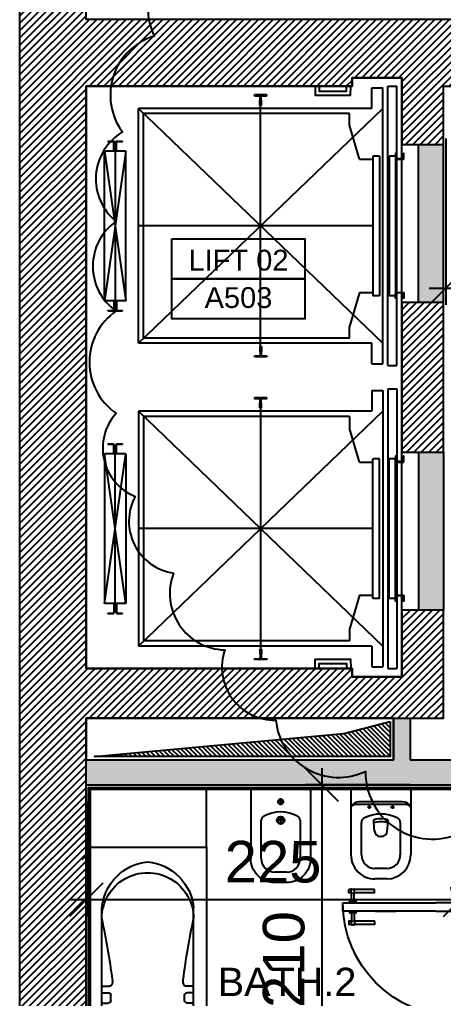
# Model space of a CAD drawing. Extents: x -1.7 to 43, y -165.8 to -101.1.
# Drawn here: x 27.37 to 29.92, y -151.18 to -145.3 of the extents above; entities that cross this region are included whole.
import ezdxf
from ezdxf.enums import TextEntityAlignment as Align

# ---------------------------------------------------------------- set-up
doc = ezdxf.new("R2010")
doc.units = 0
doc.header["$MEASUREMENT"] = 0
doc.header["$PDMODE"] = 35
doc.header["$PDSIZE"] = 0.3
doc.layers.get('0').update_dxf_attribs({"linetype": 'CONTINUOUS'})
doc.layers.get('DEFPOINTS').update_dxf_attribs({"linetype": 'CONTINUOUS'})
for name, color, linetype in [('60%', 7, 'CONTINUOUS'), ('A-ANNO-DIM', 3, 'CONTINUOUS'), ('A-ANNO-EVTRTAG', 7, 'CONTINUOUS'), ('A-asc', 15, 'CONTINUOUS'), ('A-DOORS', 1, 'CONTINUOUS'), ('A-HATCH-CONC', 8, 'CONTINUOUS'), ('A-PROJECTION', 9, 'CONTINUOUS'), ('A-SANIT', 95, 'CONTINUOUS'), ('A-SECT-TILE', 12, 'CONTINUOUS'), ('a-shaft', 251, 'CONTINUOUS'), ('A-WALL', 4, 'CONTINUOUS'), ('DA-PLAN-HAT', 21, 'CONTINUOUS'), ('DA-SAN', 4, 'CONTINUOUS'), ('FURNITURE', 2, 'CONTINUOUS'), ('PER-TEXT', 7, 'CONTINUOUS'), ('S-2ND-3RD-4-5-6TH$0$A-SHAFT 2-3-4-5-6', 8, 'CONTINUOUS'), ('S-2ND-3RD-4-5-6TH$0$A-STR 2-3-4-5-6', 2, 'CONTINUOUS')]:
    doc.layers.add(name, color=color, linetype=linetype)
doc.styles.add('A100-STEXT', font='ARIAL.TTF', dxfattribs={"height": 0.25})
doc.styles.add('BLOCK', font='ARIAL.TTF', dxfattribs={"width": 0.8, "height": 0.25})
doc.styles.add('HANA', font='ARIAL.TTF', dxfattribs={"oblique": 10, "height": 0.25})
doc.dimstyles.new('A100-DIM', dxfattribs={"dimtxt": 0.25, "dimasz": 0.2, "dimexe": 0.1, "dimexo": 0.3, "dimgap": 0.1, "dimtad": 1, "dimlfac": 100, "dimrnd": 0.5, "dimdsep": 46, "dimtxsty": 'A100-STEXT', "dimblk1": 'OBLIQUE', "dimblk2": 'OBLIQUE', "dimsah": 1, "dimcen": -0.05, "dimdle": 0.1, "dimclrd": 15, "dimclre": 15, "dimclrt": 256, "dimadec": 0, "dimazin": 0, "dimtfac": 0.28, "dimtix": 1, "dimtmove": 2, "dimatfit": 3, "dimldrblk": 'OBLIQUE', "dimfxl": 0, "dimtolj": 1, "dimarcsym": 0})
pattern_1 = [(45, (6e-11, -162.350143), (-0.022097087, 0.022097087), [])]

# ---------------------------------------------------------------- blocks, each defined once
blk = doc.blocks.new('_OBLIQUE')
at = {"color": 0, "linetype": 'ByBlock'}
blk.add_line((-0.5, -0.5), (0.5, 0.5), dxfattribs=at)
blk = doc.blocks.new('Rail3kg')
for p, q in [((3, 0), (-3, 0)), ((-43.5, -58), (-11, -58)), ((-43.5, -60), (-43.5, -58)), ((-8, -5), (-8, -55)), ((-6, -5), (-6, -55)), ((-3, -2), (3, -2)), ((6, -5), (6, -55)), ((8, -5), (8, -55)), ((11, -58), (43.5, -58)), ((43.5, -60), (43.5, -58)), ((-43.5, -60), (-11, -60)), ((11, -60), (43.5, -60))]:
    blk.add_line(p, q)
for centre, radius, start, end in [((-3, -5), 5, 90, 180), ((3, -5), 5, 0, 90), ((-11, -55), 5, 270, 360), ((-11, -55), 3, 270, 0), ((-3, -5), 3, 90, 180), ((3, -5), 3, 0, 90), ((11, -55), 5, 180, 270), ((11, -55), 3, 180, 270)]:
    blk.add_arc(centre, radius, start, end)
blk = doc.blocks.new('T75-3')
for p, q in [((1, 5), (0, 4)), ((0, -4), (0, 4)), ((1, 5), (30, 5)), ((30, 4.5), (30, 5)), ((31.5, 3), (51.2, 3)), ((56.9, 35.1), (55.2, 6.8)), ((59.4, 37.5), (62, 37.5)), ((62, -37.5), (62, 37.5)), ((0, -4), (1, -5)), ((1, -5), (30, -5)), ((30, -5), (30, -4.5)), ((31.5, -3), (51.2, -3)), ((55.2, -6.8), (56.9, -35.1)), ((59.4, -37.5), (62, -37.5))]:
    blk.add_line(p, q)
for centre, radius, start, end in [((31.5, 4.5), 1.5, 180, 270), ((51.2, 7), 4, 270, 356.68222), ((59.4, 35), 2.5, 90, 176.68222), ((31.5, -4.5), 1.5, 90, 180), ((51.2, -7), 4, 3.31778, 90), ((59.4, -35), 2.5, 183.31778, 270)]:
    blk.add_arc(centre, radius, start, end)
blk = doc.blocks.new('ascenseurs')
at = {"layer": 'A-asc'}
for p, q in [((1.6, 0.03), (1.6, 0.03)), ((1.815, 0), (1.87, 0)), ((1.815, -1.68), (1.815, 0)), ((1.87, -1.68), (1.87, 0)), ((1.72, -0.01), (1.785, -0.01)), ((1.72, -0.134), (1.72, -0.01)), ((1.785, -1.67), (1.785, -0.01)), ((1.05, -1.565), (1.05, -0.115)), ((1.72, -0.134), (0.315, -0.134)), ((0.315, -1.546), (1.785, -0.134)), ((0.315, -0.134), (1.785, -1.546)), ((0.315, -1.546), (0.315, -0.134)), ((1.585, -0.165), (0.345, -0.165)), ((0.345, -1.515), (0.345, -0.165)), ((1.585, -0.235), (1.585, -0.165)), ((1.645, -0.44), (1.585, -0.235)), ((0.24, -0.39), (0.11, -0.39)), ((0.11, -1.29), (0.11, -0.39)), ((0.24, -0.39), (0.11, -1.29)), ((0.11, -0.39), (0.24, -1.29)), ((0.175, -0.39), (0.175, -1.29)), ((0.24, -1.29), (0.24, -0.39)), ((1.645, -0.44), (1.725, -0.44)), ((1.765, -0.42), (1.725, -0.42)), ((1.725, -0.42), (1.725, -1.26)), ((1.765, -0.42), (1.765, -1.26)), ((1.8625, -0.42), (1.8225, -0.42)), ((1.8225, -0.42), (1.8225, -1.26)), ((1.8625, -0.42), (1.8625, -1.26)), ((1.725, -0.84), (0.315, -0.84)), ((0.24, -1.29), (0.11, -1.29)), ((1.645, -1.24), (1.585, -1.445)), ((1.645, -1.24), (1.725, -1.24)), ((1.765, -1.26), (1.725, -1.26)), ((1.8625, -1.26), (1.8225, -1.26)), ((1.585, -1.515), (1.585, -1.445)), ((1.585, -1.515), (0.345, -1.515)), ((1.72, -1.546), (0.315, -1.546)), ((1.72, -1.67), (1.72, -1.546)), ((1.72, -1.67), (1.785, -1.67)), ((1.815, -1.68), (1.87, -1.68)), ((1.815, -1.82), (1.87, -1.82)), ((1.815, -1.82), (1.815, -3.5)), ((1.87, -1.82), (1.87, -3.5)), ((1.72, -1.83), (1.72, -1.954)), ((1.72, -1.83), (1.785, -1.83)), ((1.785, -1.83), (1.785, -3.49)), ((1.05, -1.935), (1.05, -3.385)), ((1.72, -1.954), (0.315, -1.954)), ((0.315, -1.954), (1.785, -3.366)), ((0.315, -3.366), (1.785, -1.954)), ((0.315, -1.954), (0.315, -3.366)), ((1.585, -1.985), (0.345, -1.985)), ((0.345, -1.985), (0.345, -3.335)), ((1.585, -1.985), (1.585, -2.055)), ((1.645, -2.26), (1.585, -2.055)), ((0.24, -2.21), (0.11, -2.21)), ((0.11, -2.21), (0.11, -3.11)), ((0.24, -3.11), (0.11, -2.21)), ((0.11, -3.11), (0.24, -2.21)), ((0.175, -3.11), (0.175, -2.21)), ((0.24, -2.21), (0.24, -3.11)), ((1.645, -2.26), (1.725, -2.26)), ((1.765, -2.24), (1.725, -2.24)), ((1.725, -3.08), (1.725, -2.24)), ((1.765, -3.08), (1.765, -2.24)), ((1.8625, -2.24), (1.8225, -2.24)), ((1.8225, -3.08), (1.8225, -2.24)), ((1.8625, -3.08), (1.8625, -2.24)), ((1.725, -2.66), (0.315, -2.66)), ((0.24, -3.11), (0.11, -3.11)), ((1.645, -3.06), (1.585, -3.265)), ((1.645, -3.06), (1.725, -3.06)), ((1.765, -3.08), (1.725, -3.08)), ((1.8625, -3.08), (1.8225, -3.08)), ((1.585, -3.265), (1.585, -3.335)), ((1.585, -3.335), (0.345, -3.335)), ((1.72, -3.366), (0.315, -3.366)), ((1.72, -3.366), (1.72, -3.49)), ((1.72, -3.49), (1.785, -3.49)), ((1.815, -3.5), (1.87, -3.5))]:
    blk.add_line(p, q, dxfattribs=at)
for points in [[(1.3779, 0), (1.3778, -0.0549), (1.5918, -0.0549), (1.5919, 0)], [(1.4024, 0), (1.4023, -0.0304), (1.5673, -0.0304), (1.5674, 0)], [(1.3779, -3.5), (1.3778, -3.4451), (1.5918, -3.4451), (1.5919, -3.5)], [(1.4024, -3.5), (1.4023, -3.4696), (1.5673, -3.4696), (1.5674, -3.5)]]:
    blk.add_lwpolyline(points, dxfattribs=at)
for points in [[(1.8625, -0.434, 0.414214), (1.8685, -0.44), (1.9065, -0.44, 0.414214), (1.9125, -0.434), (1.9125, -0.405), (1.9095, -0.405), (1.9095, -0.434, -0.414214), (1.9065, -0.437), (1.8685, -0.437, -0.414214), (1.8655, -0.434), (1.8655, -0.405), (1.8625, -0.405)], [(1.8655, -1.246), (1.8655, -1.275), (1.8625, -1.275), (1.8625, -1.246, -0.414214), (1.8685, -1.24), (1.9065, -1.24, -0.414214), (1.9125, -1.246), (1.9125, -1.275), (1.9095, -1.275), (1.9095, -1.246, 0.414214), (1.9065, -1.243), (1.8685, -1.243, 0.414214)], [(1.8655, -2.254), (1.8655, -2.225), (1.8625, -2.225), (1.8625, -2.254, 0.414214), (1.8685, -2.26), (1.9065, -2.26, 0.414214), (1.9125, -2.254), (1.9125, -2.225), (1.9095, -2.225), (1.9095, -2.254, -0.414214), (1.9065, -2.257), (1.8685, -2.257, -0.414214)], [(1.8625, -3.066, -0.414214), (1.8685, -3.06), (1.9065, -3.06, -0.414214), (1.9125, -3.066), (1.9125, -3.095), (1.9095, -3.095), (1.9095, -3.066, 0.414214), (1.9065, -3.063), (1.8685, -3.063, 0.414214), (1.8655, -3.066), (1.8655, -3.095), (1.8625, -3.095)]]:
    blk.add_lwpolyline(points, format="xyb", close=True, dxfattribs=at)
at = {"layer": 'A-asc', "yscale": 0.0009999999999994458, "zscale": 0.001}
for name, p, xscale, rotation in [('T75-3', (1.05, -0.115), 0.0009999999999994458, 90), ('Rail3kg', (0.175, -0.39), -0.0009999999999976694, 180), ('T75-3', (1.05, -1.565), -0.0009999999999994458, 90), ('T75-3', (1.05, -1.935), 0.0009999999999994458, 90), ('Rail3kg', (0.175, -2.21), -0.0009999999999976694, 180), ('T75-3', (1.05, -3.385), -0.0009999999999994458, 90)]:
    blk.add_blockref(name, p, dxfattribs=dict(at, xscale=xscale, rotation=rotation))
at = {"layer": 'A-asc', "xscale": 0.0009999999999976694, "yscale": 0.0009999999999994458, "zscale": 0.001}
for p in [(0.175, -1.29), (0.175, -3.11)]:
    blk.add_blockref('Rail3kg', p, dxfattribs=at)
blk = doc.blocks.new('EVTRTAG')
at = {"color": 7}
for points in [[(-0.008, 0.00482), (0.008, 0.00482), (0.008, 0), (-0.008, 0)], [(-0.008, 0), (0.008, 0), (0.008, -0.00482), (-0.008, -0.00482)]]:
    blk.add_lwpolyline(points, close=True, dxfattribs=at)
at = {"color": 7, "style": 'BLOCK'}
blk.add_attdef('EVTR', text='', height=0.0025, dxfattribs=at).set_placement((0, 0.00225), align=Align.MIDDLE)
blk.add_attdef('DWG', text='', height=0.0025, rotation=360, dxfattribs=at).set_placement((0, -0.00225), align=Align.MIDDLE)
blk = doc.blocks.new('bathtub')
at = {"layer": 'A-SANIT'}
for p, q in [((-0.7, 0), (-0.7, 1.7)), ((0, 0), (0, 1.7)), ((-0.6305, 1.3586), (-0.6305, 0.3667)), ((-0.5761, 1.3825), (-0.5761, 0.9759)), ((-0.1322, 1.3819), (-0.1322, 0.9753)), ((-0.0778, 1.3586), (-0.0778, 0.3667)), ((-0.6305, 0.9759), (-0.5761, 0.9759)), ((-0.0778, 0.9753), (-0.1322, 0.9753)), ((-0.6305, 0.937), (-0.5916, 0.937)), ((-0.5761, 0.9214), (-0.5761, 0.8903)), ((-0.1322, 0.9208), (-0.1322, 0.8897)), ((-0.0778, 0.9364), (-0.1167, 0.9364)), ((-0.6305, 0.8747), (-0.5916, 0.8747)), ((-0.6305, 0.8359), (-0.5851, 0.8359)), ((-0.0778, 0.8353), (-0.1232, 0.8353)), ((-0.0778, 0.8742), (-0.1167, 0.8742))]:
    blk.add_line(p, q, dxfattribs=at)
blk.add_lwpolyline([(0, 1.7), (-0.7, 1.7), (-0.7, 0), (0, 0)], close=True, dxfattribs=at)
for centre, radius, start, end in [((-0.3498, 1.3363), 0.2816, 90.8902, 175.46456), ((-0.3661, 1.3819), 0.21, 86.74295, 180), ((-0.3573, 1.3377), 0.2803, 4.28295, 89.36219), ((-0.3422, 1.3819), 0.21, 0, 93.25705), ((-0.5916, 0.9214), 0.0156, 0, 90), ((-0.5916, 0.8903), 0.0156, 270, 0), ((-0.1167, 0.9208), 0.0156, 90, 180), ((-0.1167, 0.8897), 0.0156, 180, 270), ((-0.5851, 0.8203), 0.0156, 23.36841, 90), ((-0.6191, 0.8056), 0.0526, 349.50998, 23.36841), ((-0.0892, 0.805), 0.0526, 156.63159, 190.49002), ((-0.1232, 0.8197), 0.0156, 90, 156.63159), ((-5.5617, 1.4689), 5.0395, 348.09861, 352.32073), ((4.8534, 1.4689), 5.0395, 187.67927, 191.90139), ((-0.3542, 0.4296), 0.2764, 180, 0), ((-0.3245, 0.3937), 0.3073, 185.05226, 264.45408), ((-0.3838, 0.3937), 0.3073, 275.54592, 354.94774)]:
    blk.add_arc(centre, radius, start, end, dxfattribs=at)
blk = doc.blocks.new('A$C45807027')
at = {"layer": 'A-DOORS'}
for p, q in [((0, 0.009), (-0.009, -0.019)), ((-0.009, 0.009), (0, -0.019)), ((0.19, 0.009), (0.199, -0.019)), ((0.199, 0.009), (0.19, -0.019)), ((0.68, 0.0005), (0.68, 0.0195)), ((0.6805, 0.02), (0.8, 0.02)), ((0.8, -0.003), (0.8, 0.023)), ((0.8, 0.023), (0.805, 0.023)), ((0.815, 0.023), (0.82, 0.023)), ((0.82, -0.003), (0.82, 0.023)), ((0.82, 0.02), (0.8345, 0.02)), ((0.835, 0.0005), (0.835, 0.0195)), ((0.6805, 0), (0.8, 0)), ((0.79, -0.06), (0.79, -0.052)), ((0.792, -0.05), (0.828, -0.05)), ((0.8, -0.003), (0.8025, -0.003)), ((0.8025, -0.05), (0.8025, -0.003)), ((0.8175, -0.05), (0.8175, -0.003)), ((0.8175, -0.003), (0.82, -0.003)), ((0.82, 0), (0.8345, 0)), ((0.83, -0.06), (0.83, -0.052)), ((0.19, -0.11), (0.19, -0.06)), ((0.19, -0.06), (0.31, -0.06)), ((0.31, -0.11), (0.19, -0.11)), ((0.75, -0.06), (0.31, -0.06)), ((0.31, -0.11), (0.75, -0.11)), ((0.673, -0.06), (0.55, -0.06)), ((0.673, -0.11), (0.55, -0.11)), ((0.87, -0.06), (0.75, -0.06)), ((0.75, -0.11), (0.87, -0.11)), ((0.79, -0.06), (0.83, -0.06)), ((0.79, -0.11), (0.79, -0.118)), ((0.79, -0.11), (0.83, -0.11)), ((0.83, -0.11), (0.83, -0.118)), ((0.87, -0.11), (0.87, -0.06)), ((0.68, -0.1705), (0.68, -0.1895)), ((0.6805, -0.17), (0.8, -0.17)), ((0.792, -0.12), (0.828, -0.12)), ((0.8, -0.167), (0.8, -0.193)), ((0.8, -0.167), (0.8025, -0.167)), ((0.8025, -0.12), (0.8025, -0.167)), ((0.8175, -0.12), (0.8175, -0.167)), ((0.8175, -0.167), (0.82, -0.167)), ((0.82, -0.167), (0.82, -0.193)), ((0.82, -0.17), (0.8345, -0.17)), ((0.835, -0.1705), (0.835, -0.1895)), ((0.6805, -0.19), (0.8, -0.19)), ((0.8, -0.193), (0.805, -0.193)), ((0.815, -0.193), (0.82, -0.193)), ((0.82, -0.19), (0.8345, -0.19)), ((0, -0.809), (-0.009, -0.781)), ((-0.009, -0.809), (0, -0.781)), ((0.19, -0.809), (0.199, -0.781)), ((0.199, -0.809), (0.19, -0.781))]:
    blk.add_line(p, q, dxfattribs=at)
at = {"layer": 'A-DOORS', "color": 8}
for p, q in [((0, -0.07), (0, -0.73)), ((0.19, -0.74), (0.19, -0.06))]:
    blk.add_line(p, q, dxfattribs=at)
at = {"layer": 'A-DOORS'}
for points in [[(0, 0.01), (0, 0.025), (-0.01, 0.025), (-0.01, 0.03), (-0.03, 0.03), (-0.0104, -0.0482, 0.381769), (-0.0084, -0.05), (0, -0.05), (0, -0.02), (-0.01, -0.02), (-0.01, 0.01), (0, 0.01)], [(0.19, 0.01), (0.19, 0.025), (0.2, 0.025), (0.2, 0.03), (0.22, 0.03), (0.2004, -0.0482, -0.381769), (0.1984, -0.05), (0.19, -0.05), (0.19, -0.02), (0.2, -0.02), (0.2, 0.01), (0.19, 0.01)], [(0, -0.81), (0, -0.825), (-0.01, -0.825), (-0.01, -0.83), (-0.03, -0.83), (-0.0104, -0.7518, -0.381769), (-0.0084, -0.75), (0, -0.75), (0, -0.78), (-0.01, -0.78), (-0.01, -0.81), (0, -0.81)], [(0.19, -0.81), (0.19, -0.825), (0.2, -0.825), (0.2, -0.83), (0.22, -0.83), (0.2004, -0.7518, 0.381769), (0.1984, -0.75), (0.19, -0.75), (0.19, -0.78), (0.2, -0.78), (0.2, -0.81), (0.19, -0.81)]]:
    blk.add_lwpolyline(points, format="xyb", dxfattribs=at)
for points in [[(0, 0.009), (0, -0.019), (-0.009, -0.019), (-0.009, 0.009)], [(0.19, 0.009), (0.19, -0.019), (0.199, -0.019), (0.199, 0.009)], [(0, -0.809), (0, -0.781), (-0.009, -0.781), (-0.009, -0.809)], [(0.19, -0.809), (0.19, -0.781), (0.199, -0.781), (0.199, -0.809)]]:
    blk.add_lwpolyline(points, close=True, dxfattribs=at)
for points in [[(0, 0), (0.19, 0), (0.19, -0.02), (0, -0.02), (0, 0)], [(0.19, -0.02), (0, -0.02), (0, -0.07), (0.15, -0.07)], [(0.15, -0.07), (0.15, -0.06), (0.19, -0.06), (0.19, -0.02)], [(0.19, -0.78), (0, -0.78), (0, -0.73), (0.15, -0.73)], [(0.15, -0.73), (0.15, -0.74), (0.19, -0.74), (0.19, -0.78)], [(0, -0.8), (0.19, -0.8), (0.19, -0.78), (0, -0.78), (0, -0.8)]]:
    blk.add_lwpolyline(points, dxfattribs=at)
blk.add_arc((0.1897, -0.0597), 0.6803, 270.02544, 359.97456, dxfattribs=at)
at = {"layer": 'A-DOORS', "extrusion": (0, 0, -1)}
for centre, major_axis, start_param, end_param in [((0.6805, 0.0195), (-0.000354, 0.000354), 5.497787, 7.068583), ((0.6805, 0.0005), (0.000354, 0.000354), 2.356194, 3.926991), ((0.81, 0.0306), (-0.00642, 0.00642), 3.344077, 4.509904), ((0.8345, 0.0195), (0.000354, 0.000354), -0.785398, 0.785398), ((0.8345, 0.0005), (-0.000354, 0.000354), 2.356194, 3.926991), ((0.792, -0.052), (-0.00141, 0.00141), 5.497787, 7.068583), ((0.81, -0.021), (-0.0138, 0.0138), 0.390607, 1.180189), ((0.828, -0.052), (0.00141, 0.00141), -0.785398, 0.785398), ((0.6805, -0.1705), (-0.000354, 0.000354), 5.497787, 7.068583), ((0.792, -0.118), (-0.00141, 0.00141), 3.926991, 5.497787), ((0.81, -0.149), (-0.0138, 0.0138), 3.5322, 4.321782), ((0.828, -0.118), (-0.00141, 0.00141), 2.356194, 3.926991), ((0.8345, -0.1705), (0.000354, 0.000354), -0.785398, 0.785398), ((0.6805, -0.1895), (0.000354, 0.000354), 2.356194, 3.926991), ((0.81, -0.2006), (-0.00642, 0.00642), 0.202485, 1.368312), ((0.8345, -0.1895), (0.000354, 0.000354), 0.785398, 2.356194)]:
    blk.add_ellipse(centre, major_axis=major_axis, ratio=1, start_param=start_param, end_param=end_param, dxfattribs=at)
blk = doc.blocks.new('A$C30242299')
for p, q in [((9, 360), (418.5, 360)), ((0, 351), (0, 9)), ((188.1, 297), (418.5, 297)), ((54.9, 180), (98.1, 180)), ((76.5, 201.6), (76.5, 158.4)), ((166.5, 180), (209.7, 180)), ((188.1, 201.6), (188.1, 158.4)), ((499.5, 216), (499.5, 144)), ((418.5, 63), (188.1, 63)), ((9, 0), (418.5, 0))]:
    blk.add_line(p, q)
at = {"elevation": 0}
blk.add_lwpolyline([(418.5, 360, -0.414214), (562.5, 216), (562.5, 144, -0.414214), (418.5, 0, -0.414214)], format="xyb", dxfattribs=at)
for centre, radius in [((76.5, 180, 0), 15.8), ((188.1, 180, 0), 22.5), ((188.1, 180, 0), 18)]:
    blk.add_circle(centre, radius)
for centre, radius, start, end in [((9, 351, 0), 9, 90, 180), ((189, 268.3, 0), 28.7, 91.68932, 151.42422), ((418.5, 216, 0), 81, 0, 90), ((353.3, 180, 0), 215.3, 151.70062, 208.29938), ((418.5, 144, 0), 81, 270, 0), ((189, 91.7, 0), 28.7, 208.57578, 268.31068), ((9, 9, 0), 9, 180, 270)]:
    blk.add_arc(centre, radius, start, end)
blk = doc.blocks.new('A$C7C304EB7')
for p, q in [((9, 360), (396, 360)), ((0, 351), (0, 9)), ((76.8, 310.8), (76.8, 49.2)), ((92.6, 328.9), (92.6, 31.1)), ((200.6, 297), (396, 297)), ((96.8, 249.7), (119.8, 249.7)), ((108.3, 238.2), (108.3, 261.3)), ((252.5, 218.8), (198.9, 223.2)), ((285.5, 182.9), (285.5, 177.1)), ((477, 216), (477, 144)), ((540, 216), (540, 144)), ((108.3, 121.8), (108.3, 98.7)), ((252.5, 141.2), (198.9, 136.8)), ((96.8, 110.2), (119.8, 110.2)), ((396, 63), (200.6, 63)), ((9, 0), (396, 0))]:
    blk.add_line(p, q)
at = {"elevation": 0}
for points in [[(198.9, 136.8, -0.395048), (179.6, 152, -0.074647), (179.6, 208, -0.395048), (198.9, 223.2)], [(201, 137, -0.128466), (201, 223)]]:
    blk.add_lwpolyline(points, format="xyb", dxfattribs=at)
for centre in [(108.3, 249.7, 0), (108.3, 110.2, 0)]:
    blk.add_circle(centre, 4.5)
for centre, radius, start, end in [((9, 351, 0), 9, 90, 180), ((131.8, 310.3, 0), 55, 115.29995, 180.54723), ((135.9, 326.5, 0), 43.4, 129.46382, 183.14316), ((396, 216, 0), 144, 0, 90), ((201.4, 268.3, 0), 28.7, 91.68932, 151.42422), ((396, 216, 0), 81, 0, 90), ((365.8, 180, 0), 215.3, 151.70062, 208.29938), ((249.5, 182.9, 0), 36, 0, 85.23636), ((249.5, 177.1, 0), 36, 274.76364, 0), ((396, 144, 0), 81, 270, 0), ((396, 144, 0), 144, 270, 0), ((201.4, 91.7, 0), 28.7, 208.57578, 268.31068), ((9, 9, 0), 9, 180, 270), ((131.8, 49.7, 0), 55, 179.45277, 244.70005), ((135.9, 33.5, 0), 43.4, 176.85684, 230.53618)]:
    blk.add_arc(centre, radius, start, end)
blk = doc.blocks.new('*D233')
at = {"layer": '60%', "color": 15, "lineweight": -2}
for p, q in [((29.9334, -146.0151), (29.9334, -147.0144)), ((33.7284, -146.0151), (33.7284, -147.0144)), ((29.8334, -146.9144), (33.8284, -146.9144))]:
    blk.add_line(p, q, dxfattribs=at)
at = {"layer": 'DEFPOINTS', "color": 0}
for p in [(29.9334, -145.7151), (33.7284, -145.7151), (33.7284, -146.9144)]:
    blk.add_point(p, dxfattribs=at)
at = {"layer": '60%', "color": 15, "lineweight": -2, "xscale": 0.2, "yscale": 0.2, "zscale": 0.2, "rotation": 180}
blk.add_blockref('_OBLIQUE', (29.9334, -146.9144), dxfattribs=at)
at = {"layer": '60%', "color": 15, "lineweight": -2, "xscale": 0.2, "yscale": 0.2, "zscale": 0.2}
blk.add_blockref('_OBLIQUE', (33.7284, -146.9144), dxfattribs=at)
at = {"layer": '60%', "insert": (31.8309, -146.6866), "char_height": 0.25, "attachment_point": 5, "style": 'A100-STEXT'}
blk.add_mtext('\\A1;379.5', dxfattribs=at)
blk = doc.blocks.new('*D236')
at = {"layer": '60%', "color": 15, "lineweight": -2}
for p, q in [((29.1863, -149.8001), (29.1863, -152.1001)), ((29.7184, -149.9001), (29.0863, -149.9001)), ((29.7184, -152.0001), (29.0863, -152.0001))]:
    blk.add_line(p, q, dxfattribs=at)
at = {"layer": 'DEFPOINTS', "color": 0}
for p in [(30.0184, -149.9001), (29.1863, -152.0001), (30.0184, -152.0001)]:
    blk.add_point(p, dxfattribs=at)
at = {"layer": '60%', "color": 15, "lineweight": -2, "xscale": 0.2, "yscale": 0.2, "zscale": 0.2}
for p, rotation in [((29.1863, -149.9001), 90), ((29.1863, -152.0001), 270)]:
    blk.add_blockref('_OBLIQUE', p, dxfattribs=dict(at, rotation=rotation))
at = {"layer": '60%', "insert": (28.9587, -150.9501), "char_height": 0.25, "attachment_point": 5, "rotation": 90, "style": 'A100-STEXT'}
blk.add_mtext('\\A1;210', dxfattribs=at)
blk = doc.blocks.new('*D237')
at = {"layer": '60%', "color": 15, "lineweight": -2}
for p, q in [((27.7684, -150.2001), (27.7684, -150.6914)), ((30.0184, -150.2001), (30.0184, -150.6914)), ((30.1184, -150.5914), (27.6684, -150.5914))]:
    blk.add_line(p, q, dxfattribs=at)
at = {"layer": 'DEFPOINTS', "color": 0}
for p in [(27.7684, -149.9001), (30.0184, -149.9001), (27.7684, -150.5914)]:
    blk.add_point(p, dxfattribs=at)
at = {"layer": '60%', "color": 15, "lineweight": -2, "xscale": 0.2, "yscale": 0.2, "zscale": 0.2}
for p, rotation in [((27.7684, -150.5914), 180.0000000011927), ((30.0184, -150.5914), 1.192725918031101e-09)]:
    blk.add_blockref('_OBLIQUE', p, dxfattribs=dict(at, rotation=rotation))
at = {"layer": '60%', "insert": (28.8934, -150.3638), "char_height": 0.25, "attachment_point": 5, "rotation": 0, "style": 'A100-STEXT'}
blk.add_mtext('\\A1;225', dxfattribs=at)

msp = doc.modelspace()

# ---------------------------------------------------------------- hatches: boundary and pattern name
at = {"layer": 'A-HATCH-CONC'}
h = msp.add_hatch(dxfattribs=at)
h.set_pattern_fill('ANSI31', color=256, scale=0.25, style=0)
h.set_pattern_definition(pattern_1)
h.paths.add_polyline_path([(27.76837, -145.70014), (29.36837, -145.70014), (29.36837, -145.65014), (29.66837, -145.65014), (29.66837, -146.05014), (29.91837, -146.05014), (29.91837, -145.70014), (32.69337, -145.70014), (32.69337, -145.20014), (32.44337, -145.20014), (32.44337, -145.30014), (27.76837, -145.30014), (27.76837, -142.19356), (27.36837, -142.19356), (27.36837, -158.78014), (27.76837, -158.78014), (27.76837, -149.50014), (29.61837, -149.50014), (29.91837, -149.50014), (29.91837, -149.25014), (29.91837, -148.85014), (29.66837, -148.85014), (29.66837, -149.25014), (29.36837, -149.25014), (29.36837, -149.20014), (27.76837, -149.20014)])
h = msp.add_hatch(dxfattribs=at)
h.set_pattern_fill('ANSI31', color=256, scale=0.25, style=0)
h.set_pattern_definition(pattern_1)
h.paths.add_polyline_path([(29.91837, -147.00014), (29.66837, -147.00014), (29.66837, -147.90014), (29.91837, -147.90014)], flags=17)
at = {"layer": 'a-shaft'}
h = msp.add_hatch(dxfattribs=at)
h.set_pattern_fill('_USER,_O', color=256, scale=0.02, angle=315, pattern_type=0)
h.set_pattern_definition([(315, (-338376.596732, -23905.72186), (0.0141421356237, 0.0141421356237), [])])
h.paths.add_polyline_path([(29.59837, -149.73014), (29.59837, -149.52014), (29.31983, -149.59046), (27.81837, -149.73014)])
at = {"layer": 'DA-PLAN-HAT'}
h = msp.add_hatch(color=256, dxfattribs=at)
h.paths.add_polyline_path([(33.94337, -145.55014), (33.94337, -144.75514), (33.74337, -144.75514), (33.74337, -149.35014), (32.49337, -149.35014), (32.49337, -149.75014), (32.64837, -149.75014), (32.64837, -149.50014), (33.41837, -149.50014), (33.94337, -149.50014)])
h.paths.add_polyline_path([(33.26837, -149.75014), (29.71837, -149.75014), (29.71837, -149.50014), (29.61837, -149.50014), (29.61837, -149.75014), (27.76837, -149.75014), (27.76837, -149.90014), (30.01837, -149.90014), (30.01837, -150.55014), (30.16837, -150.55014), (30.16837, -149.90014), (33.26837, -149.90014)])
h.paths.add_polyline_path([(33.26837, -150.63014), (33.41837, -150.63014), (33.41837, -149.50014), (33.26837, -149.50014)])
h = msp.add_hatch(color=256, dxfattribs=at)
h.paths.add_polyline_path([(29.91837, -146.05014), (29.76837, -146.05014), (29.76837, -147.00014), (29.91837, -147.00014)])
h.paths.add_polyline_path([(29.91837, -147.90014), (29.76837, -147.90014), (29.76837, -148.85014), (29.91837, -148.85014)])

# ---------------------------------------------------------------- linework, layer by layer
at = {"layer": 'A-ANNO-DIM', "color": 35}
msp.add_line((27.76837, -150.00014), (27.76837, -150.37514), dxfattribs=at)
at = {"layer": 'A-asc'}
for p, q in [((28.00837, -146.09014), (27.87837, -146.09014)), ((27.87837, -146.99014), (27.87837, -146.09014)), ((28.00837, -146.09014), (27.87837, -146.99014)), ((27.87837, -146.09014), (28.00837, -146.99014)), ((27.94337, -146.09014), (27.94337, -146.99014)), ((28.00837, -146.99014), (28.00837, -146.09014)), ((28.00837, -146.99014), (27.87837, -146.99014)), ((28.00837, -147.91014), (27.87837, -147.91014)), ((27.87837, -147.91014), (27.87837, -148.81014)), ((28.00837, -148.81014), (27.87837, -147.91014)), ((27.87837, -148.81014), (28.00837, -147.91014)), ((27.94337, -148.81014), (27.94337, -147.91014)), ((28.00837, -147.91014), (28.00837, -148.81014)), ((28.00837, -148.81014), (27.87837, -148.81014))]:
    msp.add_line(p, q, dxfattribs=at)
at = {"layer": 'A-HATCH-CONC'}
for p, q in [((27.36837, -145.32321), (27.76837, -144.92321)), ((27.36837, -145.36741), (27.76837, -144.96741)), ((27.36837, -145.4116), (27.76837, -145.0116)), ((27.36837, -145.45579), (27.76837, -145.05579)), ((27.36837, -145.49999), (27.76837, -145.09999)), ((27.36837, -145.54418), (27.76837, -145.14418)), ((27.36837, -145.58838), (27.76837, -145.18838)), ((27.36837, -145.63257), (27.76837, -145.23257)), ((27.36837, -145.67677), (27.76837, -145.27677)), ((27.36837, -145.72096), (27.78918, -145.30014)), ((27.36837, -145.76515), (27.83338, -145.30014)), ((27.36837, -145.80935), (27.87757, -145.30014)), ((27.36837, -145.85354), (27.92177, -145.30014)), ((27.36837, -145.89774), (27.96596, -145.30014)), ((27.36837, -145.94193), (28.01016, -145.30014)), ((27.36837, -146.11871), (27.76837, -145.71871)), ((27.36837, -146.1629), (27.76837, -145.7629)), ((27.36837, -146.2071), (27.76837, -145.8071)), ((27.36837, -146.25129), (27.76837, -145.85129)), ((27.36837, -146.29548), (27.76837, -145.89548)), ((27.36837, -146.33968), (27.76837, -145.93968)), ((27.36837, -146.38387), (27.76837, -145.98387)), ((27.36837, -146.42807), (27.76837, -146.02807)), ((27.36837, -146.47226), (27.76837, -146.07226)), ((27.36837, -146.51645), (27.76837, -146.11645)), ((27.36837, -146.56065), (27.76837, -146.16065)), ((27.36837, -146.60484), (27.76837, -146.20484)), ((27.36837, -146.64904), (27.76837, -146.24904)), ((27.36837, -146.69323), (27.76837, -146.29323)), ((27.36837, -146.73743), (27.76837, -146.33743)), ((27.36837, -146.78162), (27.76837, -146.38162)), ((27.36837, -146.82581), (27.76837, -146.42581)), ((27.36837, -146.87001), (27.76837, -146.47001)), ((27.36837, -146.9142), (27.76837, -146.5142)), ((27.36837, -146.9584), (27.76837, -146.5584)), ((27.36837, -147.00259), (27.76837, -146.60259)), ((27.36837, -147.04678), (27.76837, -146.64678)), ((27.36837, -147.09098), (27.76837, -146.69098)), ((27.36837, -147.13517), (27.76837, -146.73517)), ((27.36837, -147.17937), (27.76837, -146.77937)), ((27.36837, -147.22356), (27.76837, -146.82356)), ((27.36837, -147.26776), (27.76837, -146.86776)), ((27.36837, -147.31195), (27.76837, -146.91195)), ((27.36837, -147.35614), (27.76837, -146.95614)), ((27.36837, -147.40034), (27.76837, -147.00034)), ((27.36837, -147.44453), (27.76837, -147.04453)), ((27.36837, -147.48873), (27.76837, -147.08873)), ((27.36837, -147.53292), (27.76837, -147.13292)), ((27.36837, -147.57711), (27.76837, -147.17711)), ((27.36837, -147.62131), (27.76837, -147.22131)), ((27.36837, -147.6655), (27.76837, -147.2655)), ((27.36837, -147.7097), (27.76837, -147.3097)), ((27.36837, -147.75389), (27.76837, -147.35389)), ((27.36837, -147.79809), (27.76837, -147.39809)), ((27.36837, -147.84228), (27.76837, -147.44228)), ((27.36837, -147.88647), (27.76837, -147.48647)), ((27.36837, -147.93067), (27.76837, -147.53067)), ((27.36837, -147.97486), (27.76837, -147.57486)), ((27.36837, -148.01906), (27.76837, -147.61906)), ((27.36837, -148.06325), (27.76837, -147.66325)), ((27.36837, -148.10744), (27.76837, -147.70744)), ((27.36837, -148.15164), (27.76837, -147.75164)), ((27.36837, -148.19583), (27.76837, -147.79583)), ((27.36837, -148.24003), (27.76837, -147.84003)), ((27.36837, -148.28422), (27.76837, -147.88422)), ((27.36837, -148.32842), (27.76837, -147.92842)), ((27.36837, -148.37261), (27.76837, -147.97261)), ((27.36837, -148.4168), (27.76837, -148.0168)), ((27.36837, -148.461), (27.76837, -148.061)), ((27.36837, -148.50519), (27.76837, -148.10519)), ((27.36837, -148.54939), (27.76837, -148.14939)), ((27.36837, -148.59358), (27.76837, -148.19358)), ((27.36837, -148.63777), (27.76837, -148.23777)), ((27.36837, -148.68197), (27.76837, -148.28197)), ((27.36837, -148.72616), (27.76837, -148.32616)), ((27.36837, -148.77036), (27.76837, -148.37036)), ((27.36837, -148.81455), (27.76837, -148.41455)), ((27.36837, -148.85875), (27.76837, -148.45875)), ((27.36837, -148.90294), (27.76837, -148.50294)), ((27.36837, -148.94713), (27.76837, -148.54713)), ((27.36837, -148.99133), (27.76837, -148.59133)), ((27.36837, -149.03552), (27.76837, -148.63552)), ((27.36837, -149.07972), (27.76837, -148.67972)), ((27.36837, -149.12391), (27.76837, -148.72391)), ((27.36837, -149.1681), (27.76837, -148.7681)), ((27.36837, -149.2123), (27.76837, -148.8123)), ((27.36837, -149.25649), (27.76837, -148.85649)), ((27.36837, -149.30069), (27.76837, -148.90069)), ((27.36837, -149.34488), (27.76837, -148.94488)), ((27.36837, -149.38908), (27.76837, -148.98908)), ((27.36837, -149.43327), (27.76837, -149.03327)), ((27.36837, -149.47746), (27.76837, -149.07746)), ((27.36837, -149.52166), (27.76837, -149.12166)), ((27.36837, -149.56585), (27.76837, -149.16585)), ((27.36837, -149.61005), (27.77827, -149.20014)), ((27.36837, -149.65424), (27.82247, -149.20014)), ((27.36837, -149.69843), (27.86666, -149.20014)), ((27.36837, -149.74263), (27.91085, -149.20014)), ((27.36837, -149.78682), (27.95505, -149.20014)), ((27.36837, -149.83102), (27.99924, -149.20014)), ((27.36837, -149.91941), (27.76837, -149.51941)), ((27.36837, -149.9636), (27.76837, -149.5636)), ((27.36837, -150.00779), (27.76837, -149.60779)), ((27.36837, -150.05199), (27.76837, -149.65199)), ((27.36837, -150.09618), (27.76837, -149.69618)), ((27.36837, -150.14038), (27.76837, -149.74038)), ((27.36837, -150.18457), (27.76837, -149.78457)), ((27.36837, -150.22876), (27.76837, -149.82876)), ((27.36837, -150.27296), (27.76837, -149.87296)), ((27.36837, -150.31715), (27.76837, -149.91715)), ((27.36837, -150.36135), (27.76837, -149.96135)), ((27.36837, -150.40554), (27.76837, -150.00554)), ((27.36837, -150.44974), (27.76837, -150.04974)), ((27.36837, -150.49393), (27.76837, -150.09393)), ((27.36837, -150.53812), (27.76837, -150.13812)), ((27.36837, -150.58232), (27.76837, -150.18232)), ((27.36837, -150.62651), (27.76837, -150.22651)), ((27.36837, -150.67071), (27.76837, -150.27071)), ((27.36837, -150.7149), (27.76837, -150.3149)), ((27.36837, -150.7591), (27.76837, -150.3591)), ((27.36837, -150.80329), (27.76837, -150.40329)), ((27.36837, -150.84748), (27.76837, -150.44748)), ((27.36837, -150.89168), (27.76837, -150.49168)), ((27.36837, -150.93587), (27.76837, -150.53587)), ((27.36837, -150.98007), (27.76837, -150.58007)), ((27.36837, -151.02426), (27.76837, -150.62426)), ((27.36837, -151.06845), (27.76837, -150.66845)), ((27.36837, -151.11265), (27.76837, -150.71265)), ((27.36837, -151.15684), (27.76837, -150.75684)), ((27.36837, -151.20104), (27.76837, -150.80104)), ((27.36837, -151.24523), (27.76837, -150.84523)), ((27.36837, -151.28943), (27.76837, -150.88943)), ((27.36837, -151.33362), (27.76837, -150.93362)), ((27.36837, -151.37781), (27.76837, -150.97781)), ((27.36837, -151.42201), (27.76837, -151.02201)), ((27.36837, -151.4662), (27.76837, -151.0662)), ((27.36837, -151.5104), (27.76837, -151.1104)), ((27.36837, -151.55459), (27.76837, -151.15459))]:
    msp.add_line(p, q, dxfattribs=at)
at = {"layer": 'A-PROJECTION'}
for p, q in [((29.66837, -147.00014), (29.66837, -146.05014)), ((29.66837, -148.85014), (29.66837, -147.90014))]:
    msp.add_line(p, q, dxfattribs=at)
at = {"layer": 'A-SECT-TILE'}
for points in [[(30.00337, -151.35014), (30.00337, -151.98514), (27.78337, -151.98514), (27.78337, -149.91514), (30.00337, -149.91514), (30.00337, -150.55014)], [(29.99337, -151.35014), (29.99337, -151.97514), (27.79337, -151.97514), (27.79337, -149.92514), (29.99337, -149.92514), (29.99337, -150.55014)]]:
    msp.add_lwpolyline(points, dxfattribs=at)
at = {"layer": 'a-shaft'}
for p, q in [((27.81897, -149.73009), (27.81902, -149.73014)), ((27.84484, -149.72768), (27.84731, -149.73014)), ((27.87072, -149.72527), (27.87559, -149.73014)), ((27.8966, -149.72287), (27.90388, -149.73014)), ((27.92248, -149.72046), (27.93216, -149.73014)), ((27.94835, -149.71805), (27.96044, -149.73014)), ((27.97423, -149.71564), (27.98873, -149.73014)), ((28.00011, -149.71324), (28.01701, -149.73014))]:
    msp.add_line(p, q, dxfattribs=at)
msp.add_lwpolyline([(29.59837, -149.52014), (29.59837, -149.73014), (27.81837, -149.73014), (29.31983, -149.59046), (29.59837, -149.52014)], dxfattribs=at)
at = {"layer": 'A-WALL'}
for p, q in [((29.76837, -147.00014), (29.76837, -146.05014)), ((29.91837, -147.00014), (29.91837, -146.05014)), ((29.76837, -147.90014), (29.76837, -148.85014)), ((29.91837, -147.90014), (29.91837, -148.85014)), ((29.61837, -149.50014), (29.61837, -149.75014)), ((29.71837, -149.50014), (29.71837, -149.75014)), ((27.76837, -149.75014), (29.61837, -149.75014)), ((29.71837, -149.75014), (33.26837, -149.75014)), ((27.76837, -149.90014), (30.01837, -149.90014))]:
    msp.add_line(p, q, dxfattribs=at)
at = {"layer": 'DA-SAN'}
msp.add_lwpolyline([(28.49337, -149.92514), (27.79337, -149.92514), (27.79337, -150.27514), (28.49337, -150.27514)], close=True, dxfattribs=at)
at = {"layer": 'FURNITURE'}
msp.add_lwpolyline([(28.41049, -144.93793, 0.5205671), (28.17973, -145.39914, 0.5205671), (28.17973, -145.39914, 0.5205671), (27.98742, -145.97565, 0.5205671), (27.98742, -145.97565, 0.5205671), (27.94896, -146.51372, 0.5205671), (27.94896, -146.51372, 0.5205671), (27.94896, -147.05179, 0.5205671), (27.94896, -147.05179, 0.5205671), (27.94896, -147.66674, 0.5205671), (27.94896, -147.66674, 0.5205671), (28.06435, -148.16638, 0.5205671), (28.06435, -148.16638, 0.5205671), (28.29511, -148.62759, 0.5205671), (28.29511, -148.62759, 0.5205671), (28.60279, -149.0888, 0.5205671), (28.60279, -149.0888, 0.5205671), (28.91047, -149.51157, 0.5205671), (28.91047, -149.51157, 0.5205671), (29.44891, -149.81904, 0.5205671), (29.44891, -149.81904, 0.5205671), (29.98735, -150.20338, 0.5205671)], format="xyb", dxfattribs=at)
at = {"layer": 'S-2ND-3RD-4-5-6TH$0$A-SHAFT 2-3-4-5-6'}
for p, q in [((27.76837, -145.70014), (27.76837, -149.20014)), ((27.76837, -149.50014), (27.76837, -149.75014))]:
    msp.add_line(p, q, dxfattribs=at)
for points in [[(29.66837, -145.65014), (29.36837, -145.65014), (29.36837, -145.70014), (27.76837, -145.70014), (27.76837, -149.20014), (29.36837, -149.20014), (29.36837, -149.25014), (29.66837, -149.25014)], [(27.76837, -149.75014), (29.61837, -149.75014), (29.61837, -149.50014), (27.76837, -149.50014)]]:
    msp.add_lwpolyline(points, close=True, dxfattribs=at)
at = {"layer": 'S-2ND-3RD-4-5-6TH$0$A-STR 2-3-4-5-6'}
for p, q in [((27.36837, -142.02014), (27.36837, -158.78014)), ((27.76837, -145.30014), (27.76837, -142.02014)), ((27.76837, -149.20014), (27.76837, -145.70014)), ((27.76837, -158.78014), (27.76837, -149.50014))]:
    msp.add_line(p, q, dxfattribs=at)
for points in [[(27.36837, -142.02014), (27.36837, -158.78014)], [(32.44337, -145.20014), (32.44337, -145.30014), (27.76837, -145.30014), (27.76837, -142.02014)], [(27.76837, -158.78014), (27.76837, -149.50014), (29.91837, -149.50014), (29.91837, -148.85014), (29.66837, -148.85014), (29.66837, -149.25014), (29.36837, -149.25014), (29.36837, -149.20014), (27.76837, -149.20014), (27.76837, -145.70014), (29.36837, -145.70014), (29.36837, -145.65014), (29.66837, -145.65014), (29.66837, -146.05014), (29.91837, -146.05014), (29.91837, -145.70014), (32.69337, -145.70014), (32.69337, -145.20014)]]:
    msp.add_lwpolyline(points, dxfattribs=at)
msp.add_lwpolyline([(29.66837, -147.00014), (29.66837, -147.90014), (29.91837, -147.90014), (29.91837, -147.00014)], close=True, dxfattribs=at)

# ---------------------------------------------------------------- block references
at = {"layer": 'A-ANNO-DIM', "color": 35, "xscale": 0.05, "yscale": 0.05, "zscale": 0.05, "rotation": 180}
msp.add_blockref('_OBLIQUE', (27.76837, -150.32514), dxfattribs=at)
at = {"layer": 'A-ANNO-EVTRTAG', "xscale": 49.99999999999999, "yscale": 50, "zscale": 50}
msp.add_blockref('EVTRTAG', (28.68536, -146.85858), dxfattribs=at).add_auto_attribs({'EVTR': 'LIFT 02', 'DWG': 'A503'})
at = {"layer": 'A-asc'}
msp.add_blockref('ascenseurs', (27.76837, -145.70014), dxfattribs=at)
at = {"layer": 'A-asc', "xscale": -0.0009999999999976694, "yscale": 0.001000000000004775, "zscale": 0.001, "rotation": 180}
for p in [(27.94337, -146.09014), (27.94337, -147.91014)]:
    msp.add_blockref('Rail3kg', p, dxfattribs=at)
at = {"layer": 'A-asc', "xscale": 0.0009999999999976694, "yscale": 0.001000000000004775, "zscale": 0.001}
for p in [(27.94337, -146.99014), (27.94337, -148.81014)]:
    msp.add_blockref('Rail3kg', p, dxfattribs=at)
at = {"layer": 'A-DOORS', "xscale": -1, "rotation": 359.9999999939943}
msp.add_blockref('A$C45807027', (30.18337, -150.55014), dxfattribs=at)
at = {"layer": 'DA-SAN', "xscale": 0.0009999999999763531, "yscale": 0.0009999999999763531, "zscale": 0.001, "rotation": 270}
for name, p in [('A$C30242299', (28.75909, -149.92514)), ('A$C7C304EB7', (29.36196, -149.92514))]:
    msp.add_blockref(name, p, dxfattribs=at)
at = {"layer": 'DA-SAN', "xscale": -1, "rotation": 180.0000000004038}
msp.add_blockref('bathtub', (28.49337, -150.27514), dxfattribs=at)

# ---------------------------------------------------------------- texts
at = {"layer": 'PER-TEXT', "color": 251, "style": 'HANA'}
msp.add_text(' BATH.2', height=0.170625, dxfattribs=at).set_placement((28.49435, -151.17014))

# ---------------------------------------------------------------- dimensions: what is measured, and where the dimension line sits
at = {"layer": '60%'}
for p1, p2, distance, picture, middle in [((29.93337, -145.71514), (33.72837, -145.71514), -1.19922, '*D233', (31.83087, -146.68663)), ((30.01837, -149.90014), (30.01837, -152.00014), -0.83207, '*D236', (28.95866, -150.95014)), ((30.01837, -149.90014), (27.76837, -149.90014), 0.69129, '*D237', (28.89337, -150.36379))]:
    dim = msp.add_aligned_dim(p1=p1, p2=p2, distance=distance, dimstyle='A100-DIM', dxfattribs=at)
    dim.commit()
    dim.dimension.update_dxf_attribs({"geometry": picture, "text_midpoint": middle})

doc.saveas('drawing.dxf')
